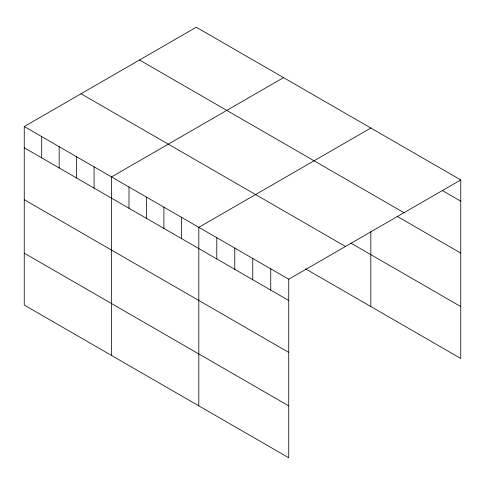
<?xml version="1.0" encoding="UTF-8"?>
<svg xmlns="http://www.w3.org/2000/svg" width="485" height="485" viewBox="0 0 485 485"><rect width="100%" height="100%" fill="white"/><g stroke="black" fill="none" stroke-linecap="round" stroke-linejoin="round"><path stroke-width="0.73" d="M24.25 126.543L288.739 279.239L288.739 457.767L24.25 305.071L24.25 126.543L196.261 27.233L460.75 179.929L460.75 358.457L305.526 268.842M283.543 77.624L111.532 176.934L111.532 355.463M370.825 128.016L198.814 227.326L198.814 405.854M288.739 279.239L460.75 179.929M442.763 190.793L460.75 201.172M139.498 60.001L403.987 212.703M397.16 216.365L460.75 253.079M350.782 243.064L460.75 306.556M81.013 93.769L345.502 246.471M24.25 147.786L288.739 300.488M24.25 199.687L288.739 352.389M24.25 253.164L288.739 405.866M370.825 231.612L370.825 306.538M270.751 268.86L270.751 290.103M252.77 258.475L252.77 279.718M234.782 248.09L234.782 269.333M216.795 237.705L216.795 258.948M181.354 217.244L181.354 238.487M163.9 207.168L163.9 228.411M146.446 197.086L146.446 218.335M128.986 187.01L128.986 208.253M94.078 166.852L94.078 188.095M76.618 156.776L76.618 178.019M59.164 146.694L59.164 167.943M41.704 136.618L41.704 157.861"/></g></svg>
